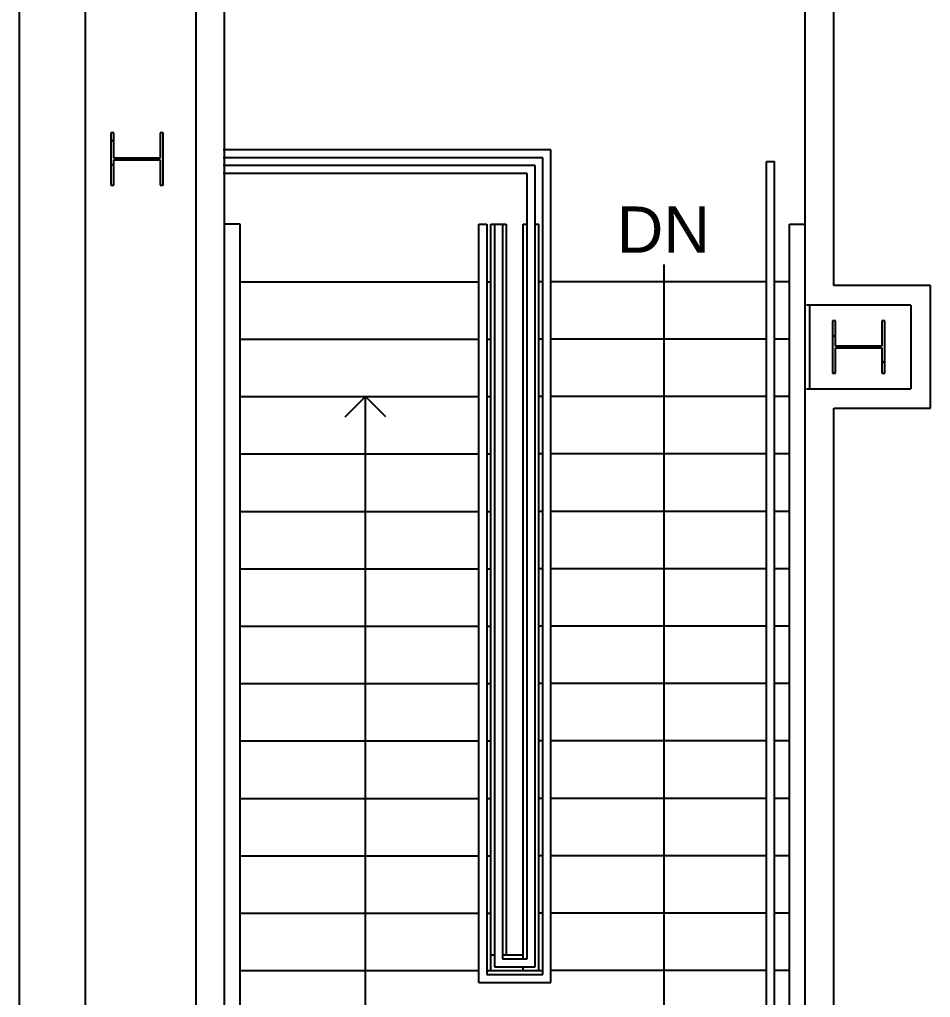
# Model space of a CAD drawing. Header units: inches. Extents: x -59 to 5673, y -29 to 4422.
# Drawn here: x 1832.3 to 2006.8, y 2959.4 to 3146.8 of the extents above; entities that cross this region are included whole.
import ezdxf

# ---------------------------------------------------------------- set-up
doc = ezdxf.new("R2010")
doc.units = ezdxf.units.IN
doc.header["$LTSCALE"] = 96
doc.header["$MEASUREMENT"] = 0
for name, color, linetype in [('A-ANNO-TEXT', 4, 'Continuous'), ('A-COLS', 5, 'Continuous'), ('A-FLOR-HRAL', 1, 'Continuous'), ('A-FLOR-STRS', 2, 'Continuous'), ('A-WALL-FULL', 6, 'Continuous')]:
    doc.layers.add(name, color=color, linetype=linetype)
doc.styles.add('AE-114$0$Standard', font='txt')
pattern_1 = [(0, (0, 0), (30.72, 7.68), [1.267, -21.773, 1.267, -21.773, -122.88]), (0, (0, 0), (30.72, 7.68), [-46.08, 1.267, -44.813, 1.267, -21.773, -53.76]), (0, (0, 0), (30.72, 7.68), [-115.2, 1.267, -14.093, 1.267, -37.133]), (120, (11.52, 3.84), (-22.011075, 22.7643), [1.267, -21.773, 1.267, -21.773, -122.88]), (120, (11.52, 3.84), (-22.011075, 22.7643), [-46.08, 1.267, -44.813, 1.267, -21.773, -53.76]), (120, (11.52, 3.84), (-22.011075, 22.7643), [-115.2, 1.267, -14.093, 1.267, -37.133]), (240, (15.36, 19.2), (-8.708925, -30.4443), [1.267, -21.773, 1.267, -21.773, -122.88]), (240, (15.36, 19.2), (-8.708925, -30.4443), [-46.08, 1.267, -44.813, 1.267, -21.773, -53.76]), (240, (15.36, 19.2), (-8.708925, -30.4443), [-115.2, 1.267, -14.093, 1.267, -37.133])]

# ---------------------------------------------------------------- blocks, each defined once
blk = doc.blocks.new('AE-114$0$Railing - Raili_9-LEVEL 121')
at = {"layer": 'A-FLOR-HRAL'}
for p, q in [((1975.45, 3119.58), (1976.95, 3119.58)), ((1975.45, 3107.58), (1975.45, 3119.58)), ((1976.95, 3107.58), (1976.95, 3119.58)), ((1975.45, 2953.58), (1975.45, 3107.58)), ((1976.95, 2953.58), (1976.95, 3107.58)), ((1975.45, 2941.58), (1975.45, 2953.58)), ((1976.95, 2941.58), (1976.95, 2953.58)), ((1976.95, 2941.58), (1975.45, 2941.58))]:
    blk.add_line(p, q, dxfattribs=at)

msp = doc.modelspace()

# ---------------------------------------------------------------- hatches: boundary and pattern name
at = {"layer": 'A-COLS'}
h = msp.add_hatch(dxfattribs=at)
h.set_pattern_fill('FP_14', color=256, angle=90, style=0, pattern_type=2)
h.set_pattern_definition([(45, (-0.0003, -2e-06), (-9.503515, 9.503515), []), (45, (-0.0003, 14.4), (-9.503515, 9.503515), [])])
h.paths.add_polyline_path([(1849.84, 3115.08), (1850.4, 3115.08), (1850.4, 3119.91), (1859.26, 3119.91), (1859.26, 3115.08), (1859.82, 3115.08), (1859.82, 3125.08), (1859.26, 3125.08), (1859.26, 3120.25), (1850.4, 3120.25), (1850.4, 3125.08), (1849.84, 3125.08)], flags=0)
h = msp.add_hatch(dxfattribs=at)
h.set_pattern_fill('FP_17', color=256, angle=90, style=0, pattern_type=2)
h.set_pattern_definition([(45, (-0.0003, -2e-06), (-9.503515, 9.503515), []), (45, (-0.0003, 14.4), (-9.503515, 9.503515), [])])
h.paths.add_polyline_path([(1997.51, 3079.08), (1998.07, 3079.08), (1998.07, 3089.08), (1997.51, 3089.08), (1997.51, 3084.25), (1988.65, 3084.25), (1988.65, 3089.08), (1988.09, 3089.08), (1988.09, 3079.08), (1988.65, 3079.08), (1988.65, 3083.91), (1997.51, 3083.91), (1997.51, 3083.68)], flags=0)
at = {"layer": 'A-WALL-FULL', "lineweight": 9}
h = msp.add_hatch(dxfattribs=at)
h.set_pattern_fill('FP_19', color=256, style=0, pattern_type=2)
h.set_pattern_definition(pattern_1)
h.paths.add_polyline_path([(1983.37, 3092.08), (1983.7, 3092.08), (1983.7, 3245.33), (1983.08, 3245.33), (1983.08, 3092.08)], flags=0)
h = msp.add_hatch(dxfattribs=at)
h.set_pattern_fill('FP_19', color=256, style=0, pattern_type=2)
h.set_pattern_definition(pattern_1)
h.paths.add_polyline_path([(2006.83, 3095.2), (2006.83, 3095.83), (1988.33, 3095.83), (1988.33, 3095.2), (2006.2, 3095.2)], flags=0)
h = msp.add_hatch(dxfattribs=at)
h.set_pattern_fill('FP_33', color=256, angle=-90, style=0, pattern_type=2)
h.set_pattern_definition([(270, (-154091.42, 75713.14), (120, 7e-15), [96, 0, 0, 0]), (270, (-154091.42, 75725.62), (120, 7e-15), [96, 0, 0, 0]), (270, (-154091.42, 75727.62), (120, 7e-15), [96, 0, 0, 0]), (270, (-154091.42, 75729.62), (120, 7e-15), [96, 0, 0, 0]), (270, (-154091.42, 75731.62), (120, 7e-15), [96, 0, 0, 0]), (270, (-154091.42, 75733.62), (120, 7e-15), [96, 0, 0, 0]), (270, (-154091.42, 75735.62), (120, 7e-15), [96, 0, 0, 0]), (270, (-154091.42, 75726.62), (120, 7e-15), [96, 0, 0, 0]), (270, (-154091.42, 75728.62), (120, 7e-15), [96, 0, 0, 0]), (270, (-154091.42, 75730.62), (120, 7e-15), [96, 0, 0, 0]), (270, (-154091.42, 75732.62), (120, 7e-15), [96, 0, 0, 0]), (270, (-154091.42, 75734.62), (120, 7e-15), [96, 0, 0, 0]), (270, (-154091.42, 75736.62), (120, 7e-15), [96, 0, 0, 0]), (270, (-154091.42, 75726.14), (120, 7e-15), [96, 0, 0, 0]), (270, (-154091.42, 75728.14), (120, 7e-15), [96, 0, 0, 0]), (270, (-154091.42, 75730.14), (120, 7e-15), [96, 0, 0, 0]), (270, (-154091.42, 75732.14), (120, 7e-15), [96, 0, 0, 0]), (270, (-154091.42, 75734.14), (120, 7e-15), [96, 0, 0, 0]), (270, (-154091.42, 75736.14), (120, 7e-15), [96, 0, 0, 0]), (270, (-154091.42, 75725.14), (120, 7e-15), [96, 0, 0, 0]), (270, (-154091.42, 75727.14), (120, 7e-15), [96, 0, 0, 0]), (270, (-154091.42, 75729.14), (120, 7e-15), [96, 0, 0, 0]), (270, (-154091.42, 75731.14), (120, 7e-15), [96, 0, 0, 0]), (270, (-154091.42, 75733.14), (120, 7e-15), [96, 0, 0, 0]), (270, (-154091.42, 75735.14), (120, 7e-15), [96, 0, 0, 0]), (270, (-154091.42, 75737.14), (120, 7e-15), [96, 0, 0, 0]), (270, (-154091.42, 75749.62), (120, 7e-15), [96, 0, 0, 0]), (270, (-154091.42, 75751.62), (120, 7e-15), [96, 0, 0, 0]), (270, (-154091.42, 75753.62), (120, 7e-15), [96, 0, 0, 0]), (270, (-154091.42, 75755.62), (120, 7e-15), [96, 0, 0, 0]), (270, (-154091.42, 75757.62), (120, 7e-15), [96, 0, 0, 0]), (270, (-154091.42, 75759.62), (120, 7e-15), [96, 0, 0, 0]), (270, (-154091.42, 75773.62), (120, 7e-15), [96, 0, 0, 0]), (270, (-154091.42, 75775.62), (120, 7e-15), [96, 0, 0, 0]), (270, (-154091.42, 75777.62), (120, 7e-15), [96, 0, 0, 0]), (270, (-154091.42, 75779.62), (120, 7e-15), [96, 0, 0, 0]), (270, (-154091.42, 75781.62), (120, 7e-15), [96, 0, 0, 0]), (270, (-154091.42, 75783.62), (120, 7e-15), [96, 0, 0, 0]), (270, (-154091.42, 75785.62), (120, 7e-15), [96, 0, 0, 0]), (270, (-154091.42, 75787.62), (120, 7e-15), [96, 0, 0, 0]), (270, (-154091.42, 75789.62), (120, 7e-15), [96, 0, 0, 0]), (270, (-154091.42, 75791.62), (120, 7e-15), [96, 0, 0, 0]), (270, (-154091.42, 75793.62), (120, 7e-15), [96, 0, 0, 0]), (270, (-154091.42, 75795.62), (120, 7e-15), [96, 0, 0, 0]), (270, (-154091.42, 75797.62), (120, 7e-15), [96, 0, 0, 0]), (270, (-154091.42, 75799.62), (120, 7e-15), [96, 0, 0, 0]), (270, (-154091.42, 75801.62), (120, 7e-15), [96, 0, 0, 0]), (270, (-154091.42, 75803.62), (120, 7e-15), [96, 0, 0, 0]), (270, (-154091.42, 75805.62), (120, 7e-15), [96, 0, 0, 0]), (270, (-154091.42, 75807.62), (120, 7e-15), [96, 0, 0, 0]), (270, (-154091.42, 75809.62), (120, 7e-15), [96, 0, 0, 0]), (270, (-154091.42, 75811.62), (120, 7e-15), [96, 0, 0, 0]), (270, (-154091.42, 75813.62), (120, 7e-15), [96, 0, 0, 0]), (270, (-154091.42, 75815.62), (120, 7e-15), [96, 0, 0, 0]), (270, (-154091.42, 75817.62), (120, 7e-15), [96, 0, 0, 0]), (270, (-154091.42, 75819.62), (120, 7e-15), [96, 0, 0, 0]), (270, (-154091.42, 75821.62), (120, 7e-15), [96, 0, 0, 0]), (270, (-154091.42, 75823.62), (120, 7e-15), [96, 0, 0, 0]), (270, (-154091.42, 75825.62), (120, 7e-15), [96, 0, 0, 0]), (270, (-154091.42, 75827.62), (120, 7e-15), [96, 0, 0, 0]), (270, (-154091.42, 75829.62), (120, 7e-15), [96, 0, 0, 0]), (270, (-154091.42, 75831.62), (120, 7e-15), [96, 0, 0, 0]), (270, (-154091.42, 75750.62), (120, 7e-15), [96, 0, 0, 0]), (270, (-154091.42, 75752.62), (120, 7e-15), [96, 0, 0, 0]), (270, (-154091.42, 75754.62), (120, 7e-15), [96, 0, 0, 0]), (270, (-154091.42, 75756.62), (120, 7e-15), [96, 0, 0, 0]), (270, (-154091.42, 75758.62), (120, 7e-15), [96, 0, 0, 0]), (270, (-154091.42, 75760.62), (120, 7e-15), [96, 0, 0, 0]), (270, (-154091.42, 75774.62), (120, 7e-15), [96, 0, 0, 0]), (270, (-154091.42, 75776.62), (120, 7e-15), [96, 0, 0, 0]), (270, (-154091.42, 75778.62), (120, 7e-15), [96, 0, 0, 0]), (270, (-154091.42, 75780.62), (120, 7e-15), [96, 0, 0, 0]), (270, (-154091.42, 75782.62), (120, 7e-15), [96, 0, 0, 0]), (270, (-154091.42, 75784.62), (120, 7e-15), [96, 0, 0, 0]), (270, (-154091.42, 75786.62), (120, 7e-15), [96, 0, 0, 0]), (270, (-154091.42, 75788.62), (120, 7e-15), [96, 0, 0, 0]), (270, (-154091.42, 75790.62), (120, 7e-15), [96, 0, 0, 0]), (270, (-154091.42, 75792.62), (120, 7e-15), [96, 0, 0, 0]), (270, (-154091.42, 75794.62), (120, 7e-15), [96, 0, 0, 0]), (270, (-154091.42, 75796.62), (120, 7e-15), [96, 0, 0, 0]), (270, (-154091.42, 75798.62), (120, 7e-15), [96, 0, 0, 0]), (270, (-154091.42, 75800.62), (120, 7e-15), [96, 0, 0, 0]), (270, (-154091.42, 75802.62), (120, 7e-15), [96, 0, 0, 0]), (270, (-154091.42, 75804.62), (120, 7e-15), [96, 0, 0, 0]), (270, (-154091.42, 75806.62), (120, 7e-15), [96, 0, 0, 0]), (270, (-154091.42, 75808.62), (120, 7e-15), [96, 0, 0, 0]), (270, (-154091.42, 75810.62), (120, 7e-15), [96, 0, 0, 0]), (270, (-154091.42, 75812.62), (120, 7e-15), [96, 0, 0, 0]), (270, (-154091.42, 75814.62), (120, 7e-15), [96, 0, 0, 0]), (270, (-154091.42, 75816.62), (120, 7e-15), [96, 0, 0, 0]), (270, (-154091.42, 75818.62), (120, 7e-15), [96, 0, 0, 0]), (270, (-154091.42, 75820.62), (120, 7e-15), [96, 0, 0, 0]), (270, (-154091.42, 75822.62), (120, 7e-15), [96, 0, 0, 0]), (270, (-154091.42, 75824.62), (120, 7e-15), [96, 0, 0, 0]), (270, (-154091.42, 75826.62), (120, 7e-15), [96, 0, 0, 0]), (270, (-154091.42, 75828.62), (120, 7e-15), [96, 0, 0, 0]), (270, (-154091.42, 75830.62), (120, 7e-15), [96, 0, 0, 0]), (270, (-154091.42, 75832.62), (120, 7e-15), [96, 0, 0, 0]), (270, (-154091.42, 75750.14), (120, 7e-15), [96, 0, 0, 0]), (270, (-154091.42, 75752.14), (120, 7e-15), [96, 0, 0, 0]), (270, (-154091.42, 75754.14), (120, 7e-15), [96, 0, 0, 0]), (270, (-154091.42, 75756.14), (120, 7e-15), [96, 0, 0, 0]), (270, (-154091.42, 75758.14), (120, 7e-15), [96, 0, 0, 0]), (270, (-154091.42, 75760.14), (120, 7e-15), [96, 0, 0, 0]), (270, (-154091.42, 75774.14), (120, 7e-15), [96, 0, 0, 0]), (270, (-154091.42, 75776.14), (120, 7e-15), [96, 0, 0, 0]), (270, (-154091.42, 75778.14), (120, 7e-15), [96, 0, 0, 0]), (270, (-154091.42, 75780.14), (120, 7e-15), [96, 0, 0, 0]), (270, (-154091.42, 75782.14), (120, 7e-15), [96, 0, 0, 0]), (270, (-154091.42, 75784.14), (120, 7e-15), [96, 0, 0, 0]), (270, (-154091.42, 75786.14), (120, 7e-15), [96, 0, 0, 0]), (270, (-154091.42, 75788.14), (120, 7e-15), [96, 0, 0, 0]), (270, (-154091.42, 75790.14), (120, 7e-15), [96, 0, 0, 0]), (270, (-154091.42, 75792.14), (120, 7e-15), [96, 0, 0, 0]), (270, (-154091.42, 75794.14), (120, 7e-15), [96, 0, 0, 0]), (270, (-154091.42, 75796.14), (120, 7e-15), [96, 0, 0, 0]), (270, (-154091.42, 75798.14), (120, 7e-15), [96, 0, 0, 0]), (270, (-154091.42, 75800.14), (120, 7e-15), [96, 0, 0, 0]), (270, (-154091.42, 75802.14), (120, 7e-15), [96, 0, 0, 0]), (270, (-154091.42, 75804.14), (120, 7e-15), [96, 0, 0, 0]), (270, (-154091.42, 75806.14), (120, 7e-15), [96, 0, 0, 0]), (270, (-154091.42, 75808.14), (120, 7e-15), [96, 0, 0, 0]), (270, (-154091.42, 75810.14), (120, 7e-15), [96, 0, 0, 0]), (270, (-154091.42, 75812.14), (120, 7e-15), [96, 0, 0, 0]), (270, (-154091.42, 75814.14), (120, 7e-15), [96, 0, 0, 0]), (270, (-154091.42, 75816.14), (120, 7e-15), [96, 0, 0, 0]), (270, (-154091.42, 75818.14), (120, 7e-15), [96, 0, 0, 0]), (270, (-154091.42, 75820.14), (120, 7e-15), [96, 0, 0, 0]), (270, (-154091.42, 75822.14), (120, 7e-15), [96, 0, 0, 0]), (270, (-154091.42, 75824.14), (120, 7e-15), [96, 0, 0, 0]), (270, (-154091.42, 75826.14), (120, 7e-15), [96, 0, 0, 0]), (270, (-154091.42, 75828.14), (120, 7e-15), [96, 0, 0, 0]), (270, (-154091.42, 75830.14), (120, 7e-15), [96, 0, 0, 0]), (270, (-154091.42, 75832.14), (120, 7e-15), [96, 0, 0, 0]), (270, (-154091.42, 75749.14), (120, 7e-15), [96, 0, 0, 0]), (270, (-154091.42, 75751.14), (120, 7e-15), [96, 0, 0, 0]), (270, (-154091.42, 75753.14), (120, 7e-15), [96, 0, 0, 0]), (270, (-154091.42, 75755.14), (120, 7e-15), [96, 0, 0, 0]), (270, (-154091.42, 75757.14), (120, 7e-15), [96, 0, 0, 0]), (270, (-154091.42, 75759.14), (120, 7e-15), [96, 0, 0, 0]), (270, (-154091.42, 75761.14), (120, 7e-15), [96, 0, 0, 0]), (270, (-154091.42, 75773.14), (120, 7e-15), [96, 0, 0, 0]), (270, (-154091.42, 75775.14), (120, 7e-15), [96, 0, 0, 0]), (270, (-154091.42, 75777.14), (120, 7e-15), [96, 0, 0, 0]), (270, (-154091.42, 75779.14), (120, 7e-15), [96, 0, 0, 0]), (270, (-154091.42, 75781.14), (120, 7e-15), [96, 0, 0, 0]), (270, (-154091.42, 75783.14), (120, 7e-15), [96, 0, 0, 0]), (270, (-154091.42, 75785.14), (120, 7e-15), [96, 0, 0, 0]), (270, (-154091.42, 75787.14), (120, 7e-15), [96, 0, 0, 0]), (270, (-154091.42, 75789.14), (120, 7e-15), [96, 0, 0, 0]), (270, (-154091.42, 75791.14), (120, 7e-15), [96, 0, 0, 0]), (270, (-154091.42, 75793.14), (120, 7e-15), [96, 0, 0, 0]), (270, (-154091.42, 75795.14), (120, 7e-15), [96, 0, 0, 0]), (270, (-154091.42, 75797.14), (120, 7e-15), [96, 0, 0, 0]), (270, (-154091.42, 75799.14), (120, 7e-15), [96, 0, 0, 0]), (270, (-154091.42, 75801.14), (120, 7e-15), [96, 0, 0, 0]), (270, (-154091.42, 75803.14), (120, 7e-15), [96, 0, 0, 0]), (270, (-154091.42, 75805.14), (120, 7e-15), [96, 0, 0, 0]), (270, (-154091.42, 75807.14), (120, 7e-15), [96, 0, 0, 0]), (270, (-154091.42, 75809.14), (120, 7e-15), [96, 0, 0, 0]), (270, (-154091.42, 75811.14), (120, 7e-15), [96, 0, 0, 0]), (270, (-154091.42, 75813.14), (120, 7e-15), [96, 0, 0, 0]), (270, (-154091.42, 75815.14), (120, 7e-15), [96, 0, 0, 0]), (270, (-154091.42, 75817.14), (120, 7e-15), [96, 0, 0, 0]), (270, (-154091.42, 75819.14), (120, 7e-15), [96, 0, 0, 0]), (270, (-154091.42, 75821.14), (120, 7e-15), [96, 0, 0, 0]), (270, (-154091.42, 75737.14), (120, 7e-15), [96, 0, 0, 0]), (270, (-154091.42, 75823.14), (120, 7e-15), [96, 0, 0, 0]), (270, (-154091.42, 75825.14), (120, 7e-15), [96, 0, 0, 0]), (270, (-154091.42, 75827.14), (120, 7e-15), [96, 0, 0, 0]), (270, (-154091.42, 75829.14), (120, 7e-15), [96, 0, 0, 0]), (270, (-154091.42, 75831.14), (120, 7e-15), [96, 0, 0, 0]), (270, (-154091.42, 75833.14), (120, 7e-15), [96, 0, 0, 0])])
h.paths.add_polyline_path([(2005.58, 3093.08), (2005.58, 3094.58), (1987.33, 3094.58), (1987.33, 3093.08), (2004.12, 3093.08)], flags=0)
h = msp.add_hatch(dxfattribs=at)
h.set_pattern_fill('FP_19', color=256, style=0, pattern_type=2)
h.set_pattern_definition(pattern_1)
h.paths.add_polyline_path([(2006.2, 3072.33), (2006.83, 3072.33), (2006.83, 3095.2), (2006.2, 3095.2), (2006.2, 3072.95)], flags=0)
h = msp.add_hatch(dxfattribs=at)
h.set_pattern_fill('FP_19', color=256, style=0, pattern_type=2)
h.set_pattern_definition(pattern_1)
h.paths.add_polyline_path([(1983.08, 3076.08), (1983.7, 3076.08), (1983.7, 3092.08), (1983.08, 3092.08), (1983.08, 3083.68)], flags=0)
h = msp.add_hatch(dxfattribs=at)
h.set_pattern_fill('FP_34', color=256, angle=270, style=0, pattern_type=2)
h.set_pattern_definition([(180, (80792.92, 155180.41), (-1e-14, -120), [96, 0, 0, 0]), (180, (80805.4, 155180.41), (-1e-14, -120), [96, 0, 0, 0]), (180, (80807.4, 155180.41), (-1e-14, -120), [96, 0, 0, 0]), (180, (80809.4, 155180.41), (-1e-14, -120), [96, 0, 0, 0]), (180, (80811.4, 155180.41), (-1e-14, -120), [96, 0, 0, 0]), (180, (80813.4, 155180.41), (-1e-14, -120), [96, 0, 0, 0]), (180, (80815.4, 155180.41), (-1e-14, -120), [96, 0, 0, 0]), (180, (80806.4, 155180.41), (-1e-14, -120), [96, 0, 0, 0]), (180, (80808.4, 155180.41), (-1e-14, -120), [96, 0, 0, 0]), (180, (80810.4, 155180.41), (-1e-14, -120), [96, 0, 0, 0]), (180, (80812.4, 155180.41), (-1e-14, -120), [96, 0, 0, 0]), (180, (80814.4, 155180.41), (-1e-14, -120), [96, 0, 0, 0]), (180, (80816.4, 155180.41), (-1e-14, -120), [96, 0, 0, 0]), (180, (80805.92, 155180.41), (-1e-14, -120), [96, 0, 0, 0]), (180, (80807.92, 155180.41), (-1e-14, -120), [96, 0, 0, 0]), (180, (80809.92, 155180.41), (-1e-14, -120), [96, 0, 0, 0]), (180, (80811.92, 155180.41), (-1e-14, -120), [96, 0, 0, 0]), (180, (80813.92, 155180.41), (-1e-14, -120), [96, 0, 0, 0]), (180, (80815.92, 155180.41), (-1e-14, -120), [96, 0, 0, 0]), (180, (80804.92, 155180.41), (-1e-14, -120), [96, 0, 0, 0]), (180, (80806.92, 155180.41), (-1e-14, -120), [96, 0, 0, 0]), (180, (80808.92, 155180.41), (-1e-14, -120), [96, 0, 0, 0]), (180, (80810.92, 155180.41), (-1e-14, -120), [96, 0, 0, 0]), (180, (80812.92, 155180.41), (-1e-14, -120), [96, 0, 0, 0]), (180, (80814.92, 155180.41), (-1e-14, -120), [96, 0, 0, 0]), (180, (80816.92, 155180.41), (-1e-14, -120), [96, 0, 0, 0]), (180, (80829.4, 155180.41), (-1e-14, -120), [96, 0, 0, 0]), (180, (80831.4, 155180.41), (-1e-14, -120), [96, 0, 0, 0]), (180, (80833.4, 155180.41), (-1e-14, -120), [96, 0, 0, 0]), (180, (80835.4, 155180.41), (-1e-14, -120), [96, 0, 0, 0]), (180, (80837.4, 155180.41), (-1e-14, -120), [96, 0, 0, 0]), (180, (80839.4, 155180.41), (-1e-14, -120), [96, 0, 0, 0]), (180, (80853.4, 155180.41), (-1e-14, -120), [96, 0, 0, 0]), (180, (80855.4, 155180.41), (-1e-14, -120), [96, 0, 0, 0]), (180, (80857.4, 155180.41), (-1e-14, -120), [96, 0, 0, 0]), (180, (80859.4, 155180.41), (-1e-14, -120), [96, 0, 0, 0]), (180, (80861.4, 155180.41), (-1e-14, -120), [96, 0, 0, 0]), (180, (80863.4, 155180.41), (-1e-14, -120), [96, 0, 0, 0]), (180, (80865.4, 155180.41), (-1e-14, -120), [96, 0, 0, 0]), (180, (80867.4, 155180.41), (-1e-14, -120), [96, 0, 0, 0]), (180, (80869.4, 155180.41), (-1e-14, -120), [96, 0, 0, 0]), (180, (80871.4, 155180.41), (-1e-14, -120), [96, 0, 0, 0]), (180, (80873.4, 155180.41), (-1e-14, -120), [96, 0, 0, 0]), (180, (80875.4, 155180.41), (-1e-14, -120), [96, 0, 0, 0]), (180, (80877.4, 155180.41), (-1e-14, -120), [96, 0, 0, 0]), (180, (80879.4, 155180.41), (-1e-14, -120), [96, 0, 0, 0]), (180, (80881.4, 155180.41), (-1e-14, -120), [96, 0, 0, 0]), (180, (80883.4, 155180.41), (-1e-14, -120), [96, 0, 0, 0]), (180, (80885.4, 155180.41), (-1e-14, -120), [96, 0, 0, 0]), (180, (80887.4, 155180.41), (-1e-14, -120), [96, 0, 0, 0]), (180, (80889.4, 155180.41), (-1e-14, -120), [96, 0, 0, 0]), (180, (80891.4, 155180.41), (-1e-14, -120), [96, 0, 0, 0]), (180, (80893.4, 155180.41), (-1e-14, -120), [96, 0, 0, 0]), (180, (80895.4, 155180.41), (-1e-14, -120), [96, 0, 0, 0]), (180, (80897.4, 155180.41), (-1e-14, -120), [96, 0, 0, 0]), (180, (80899.4, 155180.41), (-1e-14, -120), [96, 0, 0, 0]), (180, (80901.4, 155180.41), (-1e-14, -120), [96, 0, 0, 0]), (180, (80903.4, 155180.41), (-1e-14, -120), [96, 0, 0, 0]), (180, (80905.4, 155180.41), (-1e-14, -120), [96, 0, 0, 0]), (180, (80907.4, 155180.41), (-1e-14, -120), [96, 0, 0, 0]), (180, (80909.4, 155180.41), (-1e-14, -120), [96, 0, 0, 0]), (180, (80911.4, 155180.41), (-1e-14, -120), [96, 0, 0, 0]), (180, (80830.4, 155180.41), (-1e-14, -120), [96, 0, 0, 0]), (180, (80832.4, 155180.41), (-1e-14, -120), [96, 0, 0, 0]), (180, (80834.4, 155180.41), (-1e-14, -120), [96, 0, 0, 0]), (180, (80836.4, 155180.41), (-1e-14, -120), [96, 0, 0, 0]), (180, (80838.4, 155180.41), (-1e-14, -120), [96, 0, 0, 0]), (180, (80840.4, 155180.41), (-1e-14, -120), [96, 0, 0, 0]), (180, (80854.4, 155180.41), (-1e-14, -120), [96, 0, 0, 0]), (180, (80856.4, 155180.41), (-1e-14, -120), [96, 0, 0, 0]), (180, (80858.4, 155180.41), (-1e-14, -120), [96, 0, 0, 0]), (180, (80860.4, 155180.41), (-1e-14, -120), [96, 0, 0, 0]), (180, (80862.4, 155180.41), (-1e-14, -120), [96, 0, 0, 0]), (180, (80864.4, 155180.41), (-1e-14, -120), [96, 0, 0, 0]), (180, (80866.4, 155180.41), (-1e-14, -120), [96, 0, 0, 0]), (180, (80868.4, 155180.41), (-1e-14, -120), [96, 0, 0, 0]), (180, (80870.4, 155180.41), (-1e-14, -120), [96, 0, 0, 0]), (180, (80872.4, 155180.41), (-1e-14, -120), [96, 0, 0, 0]), (180, (80874.4, 155180.41), (-1e-14, -120), [96, 0, 0, 0]), (180, (80876.4, 155180.41), (-1e-14, -120), [96, 0, 0, 0]), (180, (80878.4, 155180.41), (-1e-14, -120), [96, 0, 0, 0]), (180, (80880.4, 155180.41), (-1e-14, -120), [96, 0, 0, 0]), (180, (80882.4, 155180.41), (-1e-14, -120), [96, 0, 0, 0]), (180, (80884.4, 155180.41), (-1e-14, -120), [96, 0, 0, 0]), (180, (80886.4, 155180.41), (-1e-14, -120), [96, 0, 0, 0]), (180, (80888.4, 155180.41), (-1e-14, -120), [96, 0, 0, 0]), (180, (80890.4, 155180.41), (-1e-14, -120), [96, 0, 0, 0]), (180, (80892.4, 155180.41), (-1e-14, -120), [96, 0, 0, 0]), (180, (80894.4, 155180.41), (-1e-14, -120), [96, 0, 0, 0]), (180, (80896.4, 155180.41), (-1e-14, -120), [96, 0, 0, 0]), (180, (80898.4, 155180.41), (-1e-14, -120), [96, 0, 0, 0]), (180, (80900.4, 155180.41), (-1e-14, -120), [96, 0, 0, 0]), (180, (80902.4, 155180.41), (-1e-14, -120), [96, 0, 0, 0]), (180, (80904.4, 155180.41), (-1e-14, -120), [96, 0, 0, 0]), (180, (80906.4, 155180.41), (-1e-14, -120), [96, 0, 0, 0]), (180, (80908.4, 155180.41), (-1e-14, -120), [96, 0, 0, 0]), (180, (80910.4, 155180.41), (-1e-14, -120), [96, 0, 0, 0]), (180, (80912.4, 155180.41), (-1e-14, -120), [96, 0, 0, 0]), (180, (80829.92, 155180.41), (-1e-14, -120), [96, 0, 0, 0]), (180, (80831.92, 155180.41), (-1e-14, -120), [96, 0, 0, 0]), (180, (80833.92, 155180.41), (-1e-14, -120), [96, 0, 0, 0]), (180, (80835.92, 155180.41), (-1e-14, -120), [96, 0, 0, 0]), (180, (80837.92, 155180.41), (-1e-14, -120), [96, 0, 0, 0]), (180, (80839.92, 155180.41), (-1e-14, -120), [96, 0, 0, 0]), (180, (80853.92, 155180.41), (-1e-14, -120), [96, 0, 0, 0]), (180, (80855.92, 155180.41), (-1e-14, -120), [96, 0, 0, 0]), (180, (80857.92, 155180.41), (-1e-14, -120), [96, 0, 0, 0]), (180, (80859.92, 155180.41), (-1e-14, -120), [96, 0, 0, 0]), (180, (80861.92, 155180.41), (-1e-14, -120), [96, 0, 0, 0]), (180, (80863.92, 155180.41), (-1e-14, -120), [96, 0, 0, 0]), (180, (80865.92, 155180.41), (-1e-14, -120), [96, 0, 0, 0]), (180, (80867.92, 155180.41), (-1e-14, -120), [96, 0, 0, 0]), (180, (80869.92, 155180.41), (-1e-14, -120), [96, 0, 0, 0]), (180, (80871.92, 155180.41), (-1e-14, -120), [96, 0, 0, 0]), (180, (80873.92, 155180.41), (-1e-14, -120), [96, 0, 0, 0]), (180, (80875.92, 155180.41), (-1e-14, -120), [96, 0, 0, 0]), (180, (80877.92, 155180.41), (-1e-14, -120), [96, 0, 0, 0]), (180, (80879.92, 155180.41), (-1e-14, -120), [96, 0, 0, 0]), (180, (80881.92, 155180.41), (-1e-14, -120), [96, 0, 0, 0]), (180, (80883.92, 155180.41), (-1e-14, -120), [96, 0, 0, 0]), (180, (80885.92, 155180.41), (-1e-14, -120), [96, 0, 0, 0]), (180, (80887.92, 155180.41), (-1e-14, -120), [96, 0, 0, 0]), (180, (80889.92, 155180.41), (-1e-14, -120), [96, 0, 0, 0]), (180, (80891.92, 155180.41), (-1e-14, -120), [96, 0, 0, 0]), (180, (80893.92, 155180.41), (-1e-14, -120), [96, 0, 0, 0]), (180, (80895.92, 155180.41), (-1e-14, -120), [96, 0, 0, 0]), (180, (80897.92, 155180.41), (-1e-14, -120), [96, 0, 0, 0]), (180, (80899.92, 155180.41), (-1e-14, -120), [96, 0, 0, 0]), (180, (80901.92, 155180.41), (-1e-14, -120), [96, 0, 0, 0]), (180, (80903.92, 155180.41), (-1e-14, -120), [96, 0, 0, 0]), (180, (80905.92, 155180.41), (-1e-14, -120), [96, 0, 0, 0]), (180, (80907.92, 155180.41), (-1e-14, -120), [96, 0, 0, 0]), (180, (80909.92, 155180.41), (-1e-14, -120), [96, 0, 0, 0]), (180, (80911.92, 155180.41), (-1e-14, -120), [96, 0, 0, 0]), (180, (80828.92, 155180.41), (-1e-14, -120), [96, 0, 0, 0]), (180, (80830.92, 155180.41), (-1e-14, -120), [96, 0, 0, 0]), (180, (80832.92, 155180.41), (-1e-14, -120), [96, 0, 0, 0]), (180, (80834.92, 155180.41), (-1e-14, -120), [96, 0, 0, 0]), (180, (80836.92, 155180.41), (-1e-14, -120), [96, 0, 0, 0]), (180, (80838.92, 155180.41), (-1e-14, -120), [96, 0, 0, 0]), (180, (80840.92, 155180.41), (-1e-14, -120), [96, 0, 0, 0]), (180, (80852.92, 155180.41), (-1e-14, -120), [96, 0, 0, 0]), (180, (80854.92, 155180.41), (-1e-14, -120), [96, 0, 0, 0]), (180, (80856.92, 155180.41), (-1e-14, -120), [96, 0, 0, 0]), (180, (80858.92, 155180.41), (-1e-14, -120), [96, 0, 0, 0]), (180, (80860.92, 155180.41), (-1e-14, -120), [96, 0, 0, 0]), (180, (80862.92, 155180.41), (-1e-14, -120), [96, 0, 0, 0]), (180, (80864.92, 155180.41), (-1e-14, -120), [96, 0, 0, 0]), (180, (80866.92, 155180.41), (-1e-14, -120), [96, 0, 0, 0]), (180, (80868.92, 155180.41), (-1e-14, -120), [96, 0, 0, 0]), (180, (80870.92, 155180.41), (-1e-14, -120), [96, 0, 0, 0]), (180, (80872.92, 155180.41), (-1e-14, -120), [96, 0, 0, 0]), (180, (80874.92, 155180.41), (-1e-14, -120), [96, 0, 0, 0]), (180, (80876.92, 155180.41), (-1e-14, -120), [96, 0, 0, 0]), (180, (80878.92, 155180.41), (-1e-14, -120), [96, 0, 0, 0]), (180, (80880.92, 155180.41), (-1e-14, -120), [96, 0, 0, 0]), (180, (80882.92, 155180.41), (-1e-14, -120), [96, 0, 0, 0]), (180, (80884.92, 155180.41), (-1e-14, -120), [96, 0, 0, 0]), (180, (80886.92, 155180.41), (-1e-14, -120), [96, 0, 0, 0]), (180, (80888.92, 155180.41), (-1e-14, -120), [96, 0, 0, 0]), (180, (80890.92, 155180.41), (-1e-14, -120), [96, 0, 0, 0]), (180, (80892.92, 155180.41), (-1e-14, -120), [96, 0, 0, 0]), (180, (80894.92, 155180.41), (-1e-14, -120), [96, 0, 0, 0]), (180, (80896.92, 155180.41), (-1e-14, -120), [96, 0, 0, 0]), (180, (80898.92, 155180.41), (-1e-14, -120), [96, 0, 0, 0]), (180, (80900.92, 155180.41), (-1e-14, -120), [96, 0, 0, 0]), (180, (80816.92, 155180.41), (-1e-14, -120), [96, 0, 0, 0]), (180, (80902.92, 155180.41), (-1e-14, -120), [96, 0, 0, 0]), (180, (80904.92, 155180.41), (-1e-14, -120), [96, 0, 0, 0]), (180, (80906.92, 155180.41), (-1e-14, -120), [96, 0, 0, 0]), (180, (80908.92, 155180.41), (-1e-14, -120), [96, 0, 0, 0]), (180, (80910.92, 155180.41), (-1e-14, -120), [96, 0, 0, 0]), (180, (80912.92, 155180.41), (-1e-14, -120), [96, 0, 0, 0])])
h.paths.add_polyline_path([(2005.58, 3073.58), (2005.58, 3093.08), (2004.08, 3093.08), (2004.08, 3073.58), (2004.12, 3073.58)], flags=0)
h = msp.add_hatch(dxfattribs=at)
h.set_pattern_fill('FP_35', color=256, angle=-90, style=0, pattern_type=2)
h.set_pattern_definition([(90, (160259.57, -79706.42), (-120, 7e-15), [96, 0, 0, 0]), (90, (160259.57, -79718.9), (-120, 7e-15), [96, 0, 0, 0]), (90, (160259.57, -79720.9), (-120, 7e-15), [96, 0, 0, 0]), (90, (160259.57, -79722.9), (-120, 7e-15), [96, 0, 0, 0]), (90, (160259.57, -79724.9), (-120, 7e-15), [96, 0, 0, 0]), (90, (160259.57, -79726.9), (-120, 7e-15), [96, 0, 0, 0]), (90, (160259.57, -79728.9), (-120, 7e-15), [96, 0, 0, 0]), (90, (160259.57, -79719.9), (-120, 7e-15), [96, 0, 0, 0]), (90, (160259.57, -79721.9), (-120, 7e-15), [96, 0, 0, 0]), (90, (160259.57, -79723.9), (-120, 7e-15), [96, 0, 0, 0]), (90, (160259.57, -79725.9), (-120, 7e-15), [96, 0, 0, 0]), (90, (160259.57, -79727.9), (-120, 7e-15), [96, 0, 0, 0]), (90, (160259.57, -79729.9), (-120, 7e-15), [96, 0, 0, 0]), (90, (160259.57, -79719.42), (-120, 7e-15), [96, 0, 0, 0]), (90, (160259.57, -79721.42), (-120, 7e-15), [96, 0, 0, 0]), (90, (160259.57, -79723.42), (-120, 7e-15), [96, 0, 0, 0]), (90, (160259.57, -79725.42), (-120, 7e-15), [96, 0, 0, 0]), (90, (160259.57, -79727.42), (-120, 7e-15), [96, 0, 0, 0]), (90, (160259.57, -79729.42), (-120, 7e-15), [96, 0, 0, 0]), (90, (160259.57, -79718.42), (-120, 7e-15), [96, 0, 0, 0]), (90, (160259.57, -79720.42), (-120, 7e-15), [96, 0, 0, 0]), (90, (160259.57, -79722.42), (-120, 7e-15), [96, 0, 0, 0]), (90, (160259.57, -79724.42), (-120, 7e-15), [96, 0, 0, 0]), (90, (160259.57, -79726.42), (-120, 7e-15), [96, 0, 0, 0]), (90, (160259.57, -79728.42), (-120, 7e-15), [96, 0, 0, 0]), (90, (160259.57, -79730.42), (-120, 7e-15), [96, 0, 0, 0]), (90, (160259.57, -79742.9), (-120, 7e-15), [96, 0, 0, 0]), (90, (160259.57, -79744.9), (-120, 7e-15), [96, 0, 0, 0]), (90, (160259.57, -79746.9), (-120, 7e-15), [96, 0, 0, 0]), (90, (160259.57, -79748.9), (-120, 7e-15), [96, 0, 0, 0]), (90, (160259.57, -79750.9), (-120, 7e-15), [96, 0, 0, 0]), (90, (160259.57, -79752.9), (-120, 7e-15), [96, 0, 0, 0]), (90, (160259.57, -79766.9), (-120, 7e-15), [96, 0, 0, 0]), (90, (160259.57, -79768.9), (-120, 7e-15), [96, 0, 0, 0]), (90, (160259.57, -79770.9), (-120, 7e-15), [96, 0, 0, 0]), (90, (160259.57, -79772.9), (-120, 7e-15), [96, 0, 0, 0]), (90, (160259.57, -79774.9), (-120, 7e-15), [96, 0, 0, 0]), (90, (160259.57, -79776.9), (-120, 7e-15), [96, 0, 0, 0]), (90, (160259.57, -79778.9), (-120, 7e-15), [96, 0, 0, 0]), (90, (160259.57, -79780.9), (-120, 7e-15), [96, 0, 0, 0]), (90, (160259.57, -79782.9), (-120, 7e-15), [96, 0, 0, 0]), (90, (160259.57, -79784.9), (-120, 7e-15), [96, 0, 0, 0]), (90, (160259.57, -79786.9), (-120, 7e-15), [96, 0, 0, 0]), (90, (160259.57, -79788.9), (-120, 7e-15), [96, 0, 0, 0]), (90, (160259.57, -79790.9), (-120, 7e-15), [96, 0, 0, 0]), (90, (160259.57, -79792.9), (-120, 7e-15), [96, 0, 0, 0]), (90, (160259.57, -79794.9), (-120, 7e-15), [96, 0, 0, 0]), (90, (160259.57, -79796.9), (-120, 7e-15), [96, 0, 0, 0]), (90, (160259.57, -79798.9), (-120, 7e-15), [96, 0, 0, 0]), (90, (160259.57, -79800.9), (-120, 7e-15), [96, 0, 0, 0]), (90, (160259.57, -79802.9), (-120, 7e-15), [96, 0, 0, 0]), (90, (160259.57, -79804.9), (-120, 7e-15), [96, 0, 0, 0]), (90, (160259.57, -79806.9), (-120, 7e-15), [96, 0, 0, 0]), (90, (160259.57, -79808.9), (-120, 7e-15), [96, 0, 0, 0]), (90, (160259.57, -79810.9), (-120, 7e-15), [96, 0, 0, 0]), (90, (160259.57, -79812.9), (-120, 7e-15), [96, 0, 0, 0]), (90, (160259.57, -79814.9), (-120, 7e-15), [96, 0, 0, 0]), (90, (160259.57, -79816.9), (-120, 7e-15), [96, 0, 0, 0]), (90, (160259.57, -79818.9), (-120, 7e-15), [96, 0, 0, 0]), (90, (160259.57, -79820.9), (-120, 7e-15), [96, 0, 0, 0]), (90, (160259.57, -79822.9), (-120, 7e-15), [96, 0, 0, 0]), (90, (160259.57, -79824.9), (-120, 7e-15), [96, 0, 0, 0]), (90, (160259.57, -79743.9), (-120, 7e-15), [96, 0, 0, 0]), (90, (160259.57, -79745.9), (-120, 7e-15), [96, 0, 0, 0]), (90, (160259.57, -79747.9), (-120, 7e-15), [96, 0, 0, 0]), (90, (160259.57, -79749.9), (-120, 7e-15), [96, 0, 0, 0]), (90, (160259.57, -79751.9), (-120, 7e-15), [96, 0, 0, 0]), (90, (160259.57, -79753.9), (-120, 7e-15), [96, 0, 0, 0]), (90, (160259.57, -79767.9), (-120, 7e-15), [96, 0, 0, 0]), (90, (160259.57, -79769.9), (-120, 7e-15), [96, 0, 0, 0]), (90, (160259.57, -79771.9), (-120, 7e-15), [96, 0, 0, 0]), (90, (160259.57, -79773.9), (-120, 7e-15), [96, 0, 0, 0]), (90, (160259.57, -79775.9), (-120, 7e-15), [96, 0, 0, 0]), (90, (160259.57, -79777.9), (-120, 7e-15), [96, 0, 0, 0]), (90, (160259.57, -79779.9), (-120, 7e-15), [96, 0, 0, 0]), (90, (160259.57, -79781.9), (-120, 7e-15), [96, 0, 0, 0]), (90, (160259.57, -79783.9), (-120, 7e-15), [96, 0, 0, 0]), (90, (160259.57, -79785.9), (-120, 7e-15), [96, 0, 0, 0]), (90, (160259.57, -79787.9), (-120, 7e-15), [96, 0, 0, 0]), (90, (160259.57, -79789.9), (-120, 7e-15), [96, 0, 0, 0]), (90, (160259.57, -79791.9), (-120, 7e-15), [96, 0, 0, 0]), (90, (160259.57, -79793.9), (-120, 7e-15), [96, 0, 0, 0]), (90, (160259.57, -79795.9), (-120, 7e-15), [96, 0, 0, 0]), (90, (160259.57, -79797.9), (-120, 7e-15), [96, 0, 0, 0]), (90, (160259.57, -79799.9), (-120, 7e-15), [96, 0, 0, 0]), (90, (160259.57, -79801.9), (-120, 7e-15), [96, 0, 0, 0]), (90, (160259.57, -79803.9), (-120, 7e-15), [96, 0, 0, 0]), (90, (160259.57, -79805.9), (-120, 7e-15), [96, 0, 0, 0]), (90, (160259.57, -79807.9), (-120, 7e-15), [96, 0, 0, 0]), (90, (160259.57, -79809.9), (-120, 7e-15), [96, 0, 0, 0]), (90, (160259.57, -79811.9), (-120, 7e-15), [96, 0, 0, 0]), (90, (160259.57, -79813.9), (-120, 7e-15), [96, 0, 0, 0]), (90, (160259.57, -79815.9), (-120, 7e-15), [96, 0, 0, 0]), (90, (160259.57, -79817.9), (-120, 7e-15), [96, 0, 0, 0]), (90, (160259.57, -79819.9), (-120, 7e-15), [96, 0, 0, 0]), (90, (160259.57, -79821.9), (-120, 7e-15), [96, 0, 0, 0]), (90, (160259.57, -79823.9), (-120, 7e-15), [96, 0, 0, 0]), (90, (160259.57, -79825.9), (-120, 7e-15), [96, 0, 0, 0]), (90, (160259.57, -79743.42), (-120, 7e-15), [96, 0, 0, 0]), (90, (160259.57, -79745.42), (-120, 7e-15), [96, 0, 0, 0]), (90, (160259.57, -79747.42), (-120, 7e-15), [96, 0, 0, 0]), (90, (160259.57, -79749.42), (-120, 7e-15), [96, 0, 0, 0]), (90, (160259.57, -79751.42), (-120, 7e-15), [96, 0, 0, 0]), (90, (160259.57, -79753.42), (-120, 7e-15), [96, 0, 0, 0]), (90, (160259.57, -79767.42), (-120, 7e-15), [96, 0, 0, 0]), (90, (160259.57, -79769.42), (-120, 7e-15), [96, 0, 0, 0]), (90, (160259.57, -79771.42), (-120, 7e-15), [96, 0, 0, 0]), (90, (160259.57, -79773.42), (-120, 7e-15), [96, 0, 0, 0]), (90, (160259.57, -79775.42), (-120, 7e-15), [96, 0, 0, 0]), (90, (160259.57, -79777.42), (-120, 7e-15), [96, 0, 0, 0]), (90, (160259.57, -79779.42), (-120, 7e-15), [96, 0, 0, 0]), (90, (160259.57, -79781.42), (-120, 7e-15), [96, 0, 0, 0]), (90, (160259.57, -79783.42), (-120, 7e-15), [96, 0, 0, 0]), (90, (160259.57, -79785.42), (-120, 7e-15), [96, 0, 0, 0]), (90, (160259.57, -79787.42), (-120, 7e-15), [96, 0, 0, 0]), (90, (160259.57, -79789.42), (-120, 7e-15), [96, 0, 0, 0]), (90, (160259.57, -79791.42), (-120, 7e-15), [96, 0, 0, 0]), (90, (160259.57, -79793.42), (-120, 7e-15), [96, 0, 0, 0]), (90, (160259.57, -79795.42), (-120, 7e-15), [96, 0, 0, 0]), (90, (160259.57, -79797.42), (-120, 7e-15), [96, 0, 0, 0]), (90, (160259.57, -79799.42), (-120, 7e-15), [96, 0, 0, 0]), (90, (160259.57, -79801.42), (-120, 7e-15), [96, 0, 0, 0]), (90, (160259.57, -79803.42), (-120, 7e-15), [96, 0, 0, 0]), (90, (160259.57, -79805.42), (-120, 7e-15), [96, 0, 0, 0]), (90, (160259.57, -79807.42), (-120, 7e-15), [96, 0, 0, 0]), (90, (160259.57, -79809.42), (-120, 7e-15), [96, 0, 0, 0]), (90, (160259.57, -79811.42), (-120, 7e-15), [96, 0, 0, 0]), (90, (160259.57, -79813.42), (-120, 7e-15), [96, 0, 0, 0]), (90, (160259.57, -79815.42), (-120, 7e-15), [96, 0, 0, 0]), (90, (160259.57, -79817.42), (-120, 7e-15), [96, 0, 0, 0]), (90, (160259.57, -79819.42), (-120, 7e-15), [96, 0, 0, 0]), (90, (160259.57, -79821.42), (-120, 7e-15), [96, 0, 0, 0]), (90, (160259.57, -79823.42), (-120, 7e-15), [96, 0, 0, 0]), (90, (160259.57, -79825.42), (-120, 7e-15), [96, 0, 0, 0]), (90, (160259.57, -79742.42), (-120, 7e-15), [96, 0, 0, 0]), (90, (160259.57, -79744.42), (-120, 7e-15), [96, 0, 0, 0]), (90, (160259.57, -79746.42), (-120, 7e-15), [96, 0, 0, 0]), (90, (160259.57, -79748.42), (-120, 7e-15), [96, 0, 0, 0]), (90, (160259.57, -79750.42), (-120, 7e-15), [96, 0, 0, 0]), (90, (160259.57, -79752.42), (-120, 7e-15), [96, 0, 0, 0]), (90, (160259.57, -79754.42), (-120, 7e-15), [96, 0, 0, 0]), (90, (160259.57, -79766.42), (-120, 7e-15), [96, 0, 0, 0]), (90, (160259.57, -79768.42), (-120, 7e-15), [96, 0, 0, 0]), (90, (160259.57, -79770.42), (-120, 7e-15), [96, 0, 0, 0]), (90, (160259.57, -79772.42), (-120, 7e-15), [96, 0, 0, 0]), (90, (160259.57, -79774.42), (-120, 7e-15), [96, 0, 0, 0]), (90, (160259.57, -79776.42), (-120, 7e-15), [96, 0, 0, 0]), (90, (160259.57, -79778.42), (-120, 7e-15), [96, 0, 0, 0]), (90, (160259.57, -79780.42), (-120, 7e-15), [96, 0, 0, 0]), (90, (160259.57, -79782.42), (-120, 7e-15), [96, 0, 0, 0]), (90, (160259.57, -79784.42), (-120, 7e-15), [96, 0, 0, 0]), (90, (160259.57, -79786.42), (-120, 7e-15), [96, 0, 0, 0]), (90, (160259.57, -79788.42), (-120, 7e-15), [96, 0, 0, 0]), (90, (160259.57, -79790.42), (-120, 7e-15), [96, 0, 0, 0]), (90, (160259.57, -79792.42), (-120, 7e-15), [96, 0, 0, 0]), (90, (160259.57, -79794.42), (-120, 7e-15), [96, 0, 0, 0]), (90, (160259.57, -79796.42), (-120, 7e-15), [96, 0, 0, 0]), (90, (160259.57, -79798.42), (-120, 7e-15), [96, 0, 0, 0]), (90, (160259.57, -79800.42), (-120, 7e-15), [96, 0, 0, 0]), (90, (160259.57, -79802.42), (-120, 7e-15), [96, 0, 0, 0]), (90, (160259.57, -79804.42), (-120, 7e-15), [96, 0, 0, 0]), (90, (160259.57, -79806.42), (-120, 7e-15), [96, 0, 0, 0]), (90, (160259.57, -79808.42), (-120, 7e-15), [96, 0, 0, 0]), (90, (160259.57, -79810.42), (-120, 7e-15), [96, 0, 0, 0]), (90, (160259.57, -79812.42), (-120, 7e-15), [96, 0, 0, 0]), (90, (160259.57, -79814.42), (-120, 7e-15), [96, 0, 0, 0]), (90, (160259.57, -79730.42), (-120, 7e-15), [96, 0, 0, 0]), (90, (160259.57, -79816.42), (-120, 7e-15), [96, 0, 0, 0]), (90, (160259.57, -79818.42), (-120, 7e-15), [96, 0, 0, 0]), (90, (160259.57, -79820.42), (-120, 7e-15), [96, 0, 0, 0]), (90, (160259.57, -79822.42), (-120, 7e-15), [96, 0, 0, 0]), (90, (160259.57, -79824.42), (-120, 7e-15), [96, 0, 0, 0]), (90, (160259.57, -79826.42), (-120, 7e-15), [96, 0, 0, 0])])
h.paths.add_polyline_path([(1987.33, 3073.58), (2004.08, 3073.58), (2004.08, 3075.08), (1987.33, 3075.08)], flags=0)

# ---------------------------------------------------------------- linework, layer by layer
at = {"layer": 'A-ANNO-TEXT'}
for p, q in [((1955.83, 2940.58), (1955.83, 3107.58)), ((1894.69, 3070.69), (1898.58, 3074.58)), ((1902.47, 3070.69), (1898.58, 3074.58)), ((1898.58, 2940.58), (1898.58, 3074.58))]:
    msp.add_line(p, q, dxfattribs=at)
at = {"layer": 'A-COLS'}
for p, q in [((1849.84, 3125.08), (1849.84, 3115.08)), ((1850.4, 3125.08), (1849.84, 3125.08)), ((1850.4, 3120.25), (1850.4, 3125.08)), ((1859.82, 3125.08), (1859.26, 3125.08)), ((1859.26, 3125.08), (1859.26, 3120.25)), ((1859.82, 3115.08), (1859.82, 3125.08)), ((1859.26, 3120.25), (1850.4, 3120.25)), ((1850.4, 3115.08), (1850.4, 3119.91)), ((1850.4, 3119.91), (1859.26, 3119.91)), ((1859.26, 3119.91), (1859.26, 3115.08)), ((1849.84, 3115.08), (1850.4, 3115.08)), ((1859.26, 3115.08), (1859.82, 3115.08)), ((1988.09, 3089.08), (1988.09, 3079.08)), ((1988.65, 3089.08), (1988.09, 3089.08)), ((1988.65, 3084.25), (1988.65, 3089.08)), ((1998.07, 3089.08), (1997.51, 3089.08)), ((1997.51, 3089.08), (1997.51, 3084.25)), ((1998.07, 3079.08), (1998.07, 3089.08)), ((1997.51, 3084.25), (1988.65, 3084.25)), ((1988.65, 3079.08), (1988.65, 3083.91)), ((1988.65, 3083.91), (1997.51, 3083.91)), ((1997.51, 3083.91), (1997.51, 3079.08)), ((1988.09, 3079.08), (1988.65, 3079.08)), ((1997.51, 3079.08), (1998.07, 3079.08))]:
    msp.add_line(p, q, dxfattribs=at)
at = {"layer": 'A-FLOR-HRAL'}
for p, q in [((1934.08, 3121.83), (1871.33, 3121.83)), ((1934.08, 2962.33), (1934.08, 3121.83)), ((1932.58, 3120.33), (1871.33, 3120.33)), ((1932.58, 2963.83), (1932.58, 3120.33)), ((1931.08, 3118.83), (1871.33, 3118.83)), ((1931.08, 2965.33), (1931.08, 3118.83)), ((1929.58, 3117.33), (1871.33, 3117.33)), ((1929.58, 2966.83), (1929.58, 3117.33)), ((1920.33, 3107.58), (1921.83, 3107.58)), ((1920.33, 2962.33), (1920.33, 3107.58)), ((1921.83, 3107.58), (1921.83, 2963.83)), ((1923.33, 3107.58), (1923.33, 2965.33)), ((1923.33, 3107.58), (1924.83, 3107.58)), ((1924.83, 3107.58), (1924.83, 2966.83)), ((1924.83, 2966.83), (1929.58, 2966.83)), ((1923.33, 2965.33), (1931.08, 2965.33)), ((1920.33, 2962.33), (1934.08, 2962.33)), ((1921.83, 2963.83), (1932.58, 2963.83))]:
    msp.add_line(p, q, dxfattribs=at)
at = {"layer": 'A-FLOR-STRS'}
for p, q in [((1874.58, 3107.58), (1871.58, 3107.58)), ((1874.58, 2916.58), (1874.58, 3107.58)), ((1922.58, 2964.58), (1922.58, 3107.58)), ((1922.58, 3107.58), (1923.33, 3107.58)), ((1924.83, 3107.58), (1925.58, 3107.58)), ((1925.58, 3107.58), (1925.58, 2967.58)), ((1928.83, 3107.58), (1929.58, 3107.58)), ((1928.83, 2966.83), (1928.83, 3107.58)), ((1931.08, 3107.58), (1931.83, 3107.58)), ((1931.83, 2964.58), (1931.83, 3107.58)), ((1979.83, 2916.58), (1979.83, 3107.58)), ((1979.83, 3107.58), (1982.83, 3107.58)), ((1874.58, 3096.58), (1920.33, 3096.58)), ((1921.83, 3096.58), (1922.58, 3096.58)), ((1932.58, 3096.58), (1931.83, 3096.58)), ((1975.45, 3096.58), (1934.08, 3096.58)), ((1979.83, 3096.58), (1976.95, 3096.58)), ((1874.58, 3085.58), (1920.33, 3085.58)), ((1921.83, 3085.58), (1922.58, 3085.58)), ((1932.58, 3085.58), (1931.83, 3085.58)), ((1975.45, 3085.58), (1934.08, 3085.58)), ((1979.83, 3085.58), (1976.95, 3085.58)), ((1874.58, 3074.58), (1920.33, 3074.58)), ((1921.83, 3074.58), (1922.58, 3074.58)), ((1932.58, 3074.58), (1931.83, 3074.58)), ((1975.45, 3074.58), (1934.08, 3074.58)), ((1979.83, 3074.58), (1976.95, 3074.58)), ((1874.58, 3063.58), (1920.33, 3063.58)), ((1921.83, 3063.58), (1922.58, 3063.58)), ((1932.58, 3063.58), (1931.83, 3063.58)), ((1975.45, 3063.58), (1934.08, 3063.58)), ((1979.83, 3063.58), (1976.95, 3063.58)), ((1874.58, 3052.58), (1920.33, 3052.58)), ((1921.83, 3052.58), (1922.58, 3052.58)), ((1932.58, 3052.58), (1931.83, 3052.58)), ((1975.45, 3052.58), (1934.08, 3052.58)), ((1979.83, 3052.58), (1976.95, 3052.58)), ((1874.58, 3041.58), (1920.33, 3041.58)), ((1921.83, 3041.58), (1922.58, 3041.58)), ((1932.58, 3041.58), (1931.83, 3041.58)), ((1975.45, 3041.58), (1934.08, 3041.58)), ((1979.83, 3041.58), (1976.95, 3041.58)), ((1874.58, 3030.58), (1920.33, 3030.58)), ((1921.83, 3030.58), (1922.58, 3030.58)), ((1932.58, 3030.58), (1931.83, 3030.58)), ((1975.45, 3030.58), (1934.08, 3030.58)), ((1979.83, 3030.58), (1976.95, 3030.58)), ((1874.58, 3019.58), (1920.33, 3019.58)), ((1921.83, 3019.58), (1922.58, 3019.58)), ((1932.58, 3019.58), (1931.83, 3019.58)), ((1975.45, 3019.58), (1934.08, 3019.58)), ((1979.83, 3019.58), (1976.95, 3019.58)), ((1874.58, 3008.58), (1920.33, 3008.58)), ((1921.83, 3008.58), (1922.58, 3008.58)), ((1932.58, 3008.58), (1931.83, 3008.58)), ((1975.45, 3008.58), (1934.08, 3008.58)), ((1979.83, 3008.58), (1976.95, 3008.58)), ((1874.58, 2997.58), (1920.33, 2997.58)), ((1921.83, 2997.58), (1922.58, 2997.58)), ((1932.58, 2997.58), (1931.83, 2997.58)), ((1975.45, 2997.58), (1934.08, 2997.58)), ((1979.83, 2997.58), (1976.95, 2997.58)), ((1874.58, 2986.58), (1920.33, 2986.58)), ((1921.83, 2986.58), (1922.58, 2986.58)), ((1932.58, 2986.58), (1931.83, 2986.58)), ((1975.45, 2986.58), (1934.08, 2986.58)), ((1979.83, 2986.58), (1976.95, 2986.58)), ((1874.58, 2975.58), (1920.33, 2975.58)), ((1921.83, 2975.58), (1922.58, 2975.58)), ((1932.58, 2975.58), (1931.83, 2975.58)), ((1975.45, 2975.58), (1934.08, 2975.58)), ((1979.83, 2975.58), (1976.95, 2975.58)), ((1922.58, 2967.58), (1923.33, 2967.58)), ((1924.83, 2967.58), (1928.83, 2967.58)), ((1874.58, 2964.58), (1920.33, 2964.58)), ((1921.83, 2964.58), (1932.58, 2964.58)), ((1928.83, 2964.58), (1928.83, 2965.33)), ((1975.45, 2964.58), (1934.08, 2964.58)), ((1979.83, 2964.58), (1976.95, 2964.58))]:
    msp.add_line(p, q, dxfattribs=at)
at = {"layer": 'A-WALL-FULL'}
for p, q in [((1832.33, 2877.33), (1832.33, 3395.58)), ((1844.95, 2889.95), (1844.95, 3395.58)), ((1866.08, 3246.2), (1866.08, 2908.33)), ((1871.58, 2913.58), (1871.58, 3245.33)), ((1982.83, 2913.58), (1982.83, 3245.33)), ((1988.33, 3095.83), (1988.33, 3245.33)), ((2006.83, 3095.83), (1988.33, 3095.83)), ((2006.83, 3072.33), (2006.83, 3095.83)), ((2003.08, 3092.08), (1983.08, 3092.08)), ((1983.7, 3076.08), (1983.7, 3092.08)), ((2003.08, 3092.08), (2003.08, 3076.08)), ((1983.08, 3076.08), (2003.08, 3076.08)), ((1988.33, 2908.33), (1988.33, 3072.33)), ((1988.33, 3072.33), (2006.83, 3072.33))]:
    msp.add_line(p, q, dxfattribs=at)

# ---------------------------------------------------------------- block references
at = {"lineweight": 9}
msp.add_blockref('AE-114$0$Railing - Raili_9-LEVEL 121', (0, 0), dxfattribs=at)

# ---------------------------------------------------------------- next in the draw order: texts
at = {"layer": 'A-ANNO-TEXT', "insert": (1946.73, 3110.99), "char_height": 8.8518, "width": 21.2677, "attachment_point": 1, "line_spacing_factor": 0.938532, "style": 'AE-114$0$Standard', "bg_fill": 3, "box_fill_scale": 1.25, "bg_fill_color": 0, "bg_fill_transparency": 0}
msp.add_mtext('\\fArial|b0|i0|c0|p34|;DN', dxfattribs=at)

doc.saveas('drawing.dxf')
